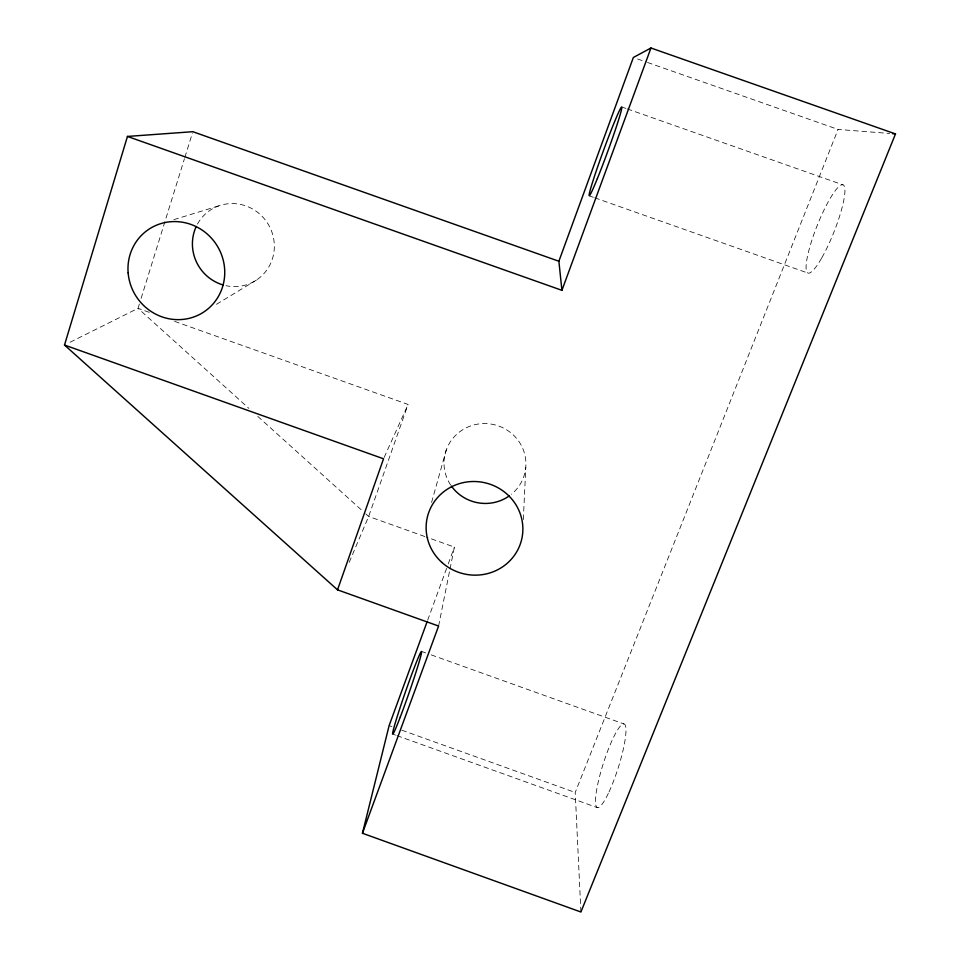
<?xml version="1.0" encoding="UTF-8"?>
<svg xmlns="http://www.w3.org/2000/svg" width="960" height="960" viewBox="0 0 960 960"><rect width="100%" height="100%" fill="white"/><g stroke="black" fill="none" stroke-linecap="round" stroke-linejoin="round"><path stroke-width="0.72" stroke-dasharray="4.8 3.6" d="M523.332 519.528L525.78 467.28M438.588 626.04L449.7 570.48M450 569.016L454.392 547.08L426.276 537.048M431.58 502.404L446.292 449.952M139.344 304.068L138.024 308.34L67.176 343.704M141.108 298.368L184.428 158.772M184.872 157.344L192.384 133.128M174.588 321.36L408.072 404.448L368.652 516.468L347.904 565.392M427.668 620.184L447.708 565.356M448.224 563.952L454.392 547.08M580.908 912L575.22 792.468L838.056 129.432L889.608 133.464M384.156 457.428L408.072 404.448M216.468 304.308L256.524 279.984M173.832 219.66L219.456 205.644M637.596 58.968L646.068 61.944M647.484 62.448L838.056 129.432M621.684 106.932L625.908 108.42M627.312 108.924L842.892 184.824M589.116 195.804L593.352 197.292M594.756 197.796L807.636 272.964M149.268 312.348L138.024 308.34L248.904 408.396M424.872 536.544L368.652 516.468L364.224 512.46M421.392 651.36L425.604 652.872M431.232 654.888L623.832 723.912M389.124 725.616L391.944 726.624M401.82 730.176L575.22 792.468M392.712 734.1L395.532 735.108M396.948 735.612L597.228 807.588M257.772 416.4L363.108 511.464M450.648 484.98A41.004 39.9 11 0 1 461.196 430.74A41.004 39.9 11 0 1 517.32 439.332A41.004 39.9 11 0 1 511.38 494.28M197.472 224.052A41.892 40.596 57.6 0 1 249.156 207.228A41.892 40.596 57.6 0 1 272.652 258.024A41.892 40.596 57.6 0 1 225.984 285.684M609 791.952A43.92 7.752 -72.3 0 0 624.744 724.38A43.92 7.752 -72.3 0 0 598.452 781.08A43.92 7.752 -72.3 0 0 609 791.952M821.844 257.736A47.484 8.988 -68.3 0 0 843.888 185.508A47.484 8.988 -68.3 0 0 810.768 243.744A47.484 8.988 -68.3 0 0 821.844 257.736"/><path stroke-width="1.44" d="M362.448 833.256L438.588 626.04L337.524 589.848L64.5 345.036L127.452 136.44L561.924 290.328L558.876 261.24L633.36 57.48L650.964 48L895.5 133.92L580.908 912L362.448 833.256L389.124 725.616L427.152 621.588M337.524 589.848L383.544 458.796L64.5 345.036M561.924 290.328L650.964 48M127.452 136.44L192.828 131.7L558.876 261.24M892.548 133.692L895.5 133.92M509.292 495.876A41.004 39.9 11 0 1 451.392 486.06M223.38 285.036A41.892 40.596 57.6 0 1 196.26 226.44M597.384 178.524A47.34 2.172 -69.9 0 0 621.84 107.328A47.34 2.172 -69.9 0 0 597.132 168.372A47.34 2.172 -69.9 0 0 597.384 178.524M441.924 562.476A48.456 46.752 12.4 0 0 521.76 539.016A48.456 46.752 12.4 0 0 459.816 483.504A48.456 46.752 12.4 0 0 441.924 562.476M128.136 272.88A49.656 47.748 54.9 0 0 203.94 311.904A49.656 47.748 54.9 0 0 197.004 227.064A49.656 47.748 54.9 0 0 128.136 272.88M400.296 717A43.8 1.872 -70.8 0 0 421.572 651.564A43.8 1.872 -70.8 0 0 399.444 709.62A43.8 1.872 -70.8 0 0 400.296 717"/></g></svg>
